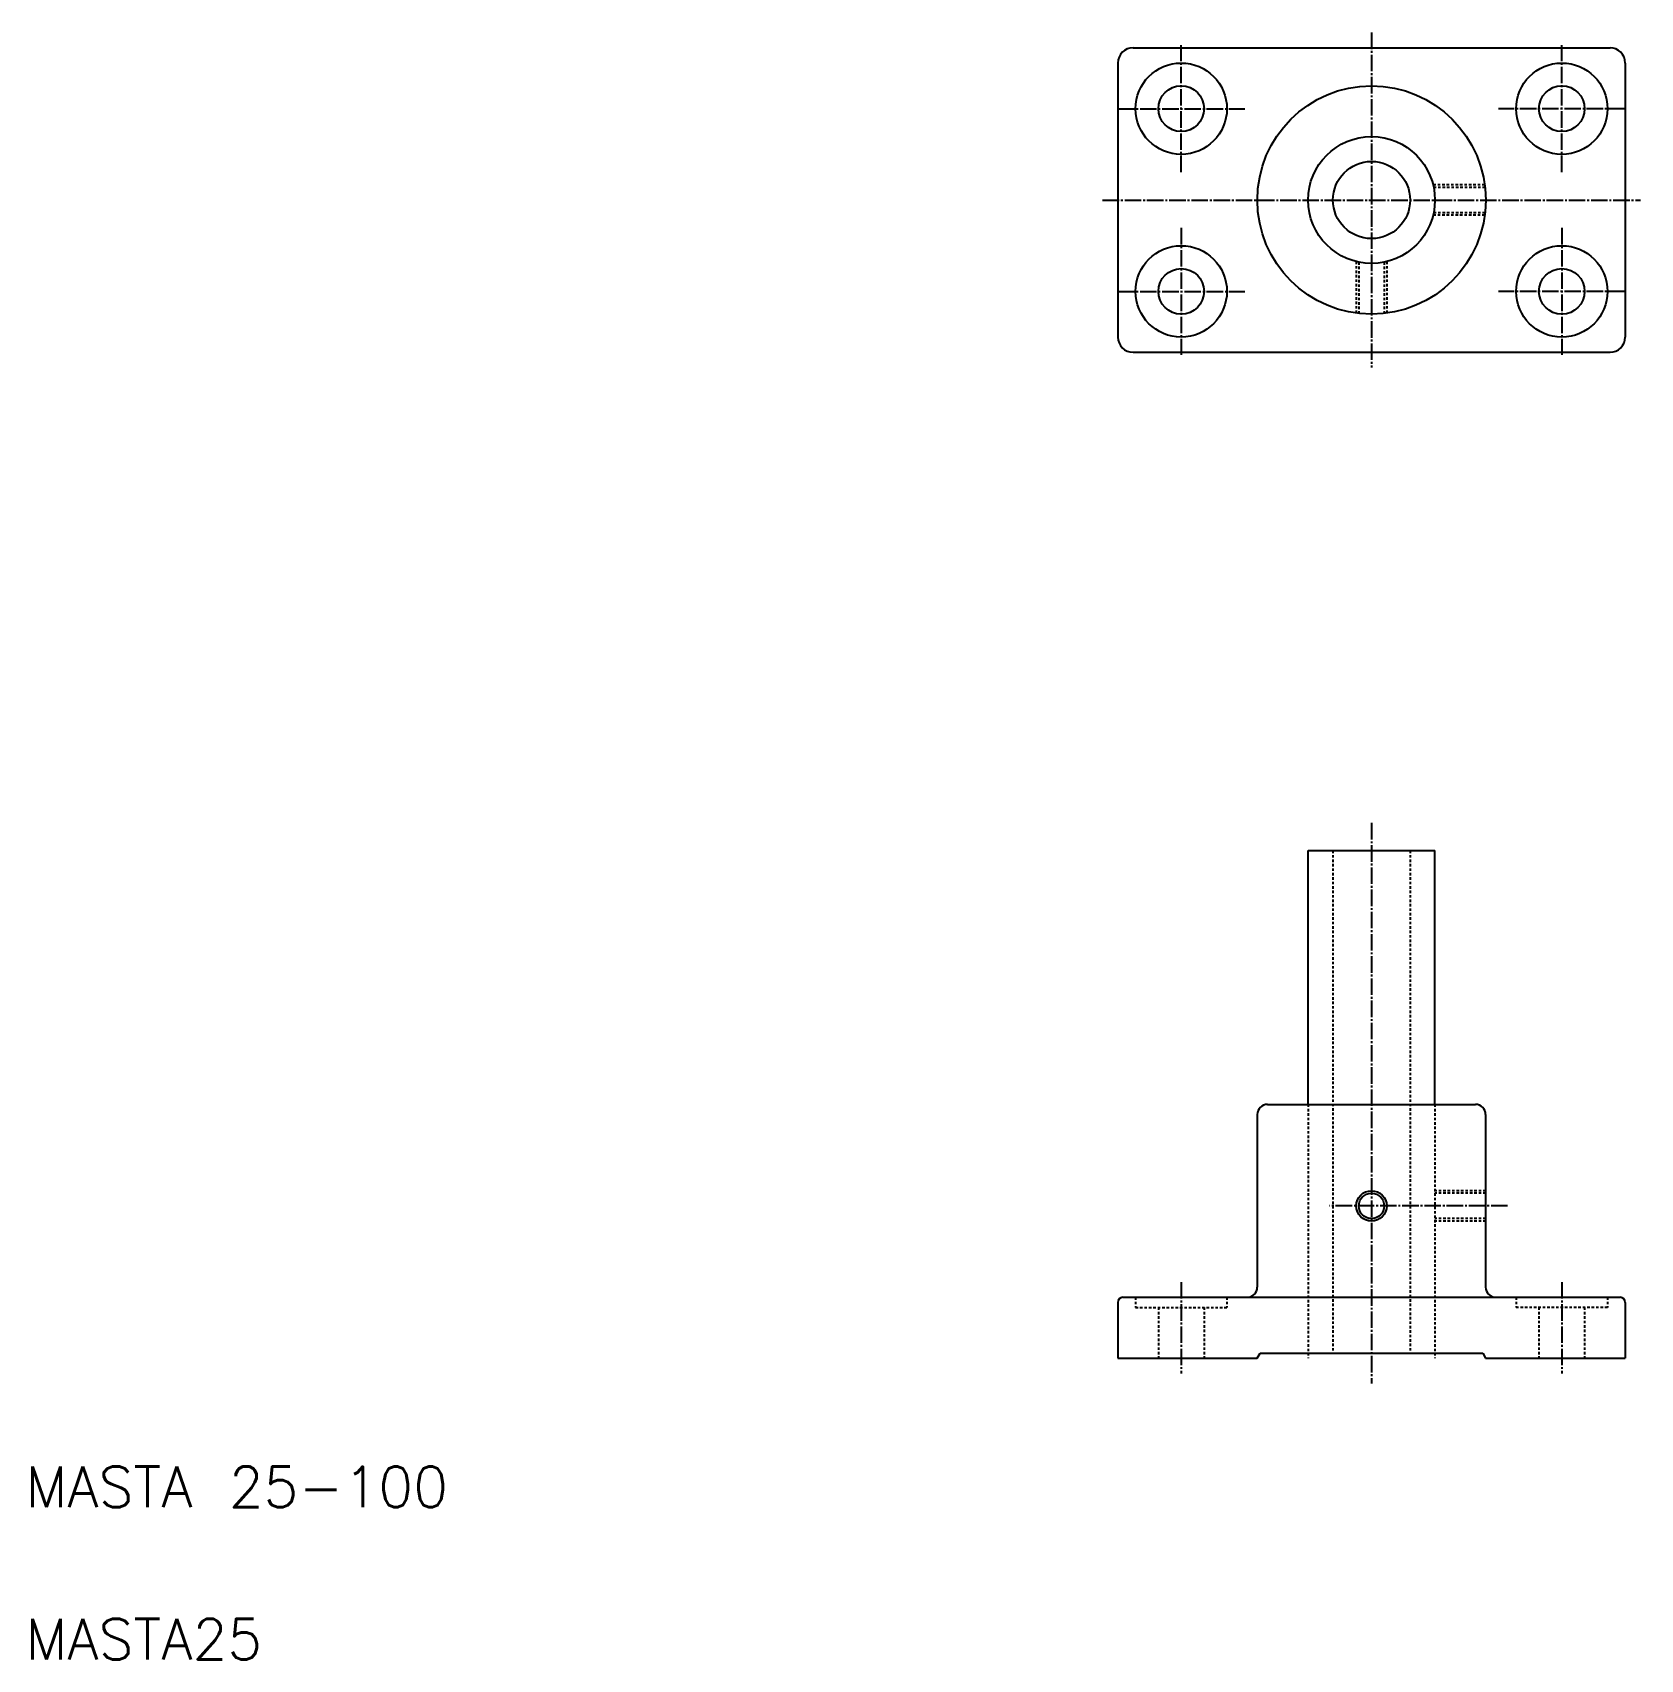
# Model space of a CAD drawing. Extents: x 21 to 338, y 20 to 341.
import ezdxf

# ---------------------------------------------------------------- set-up
doc = ezdxf.new("R2010")
doc.units = 0
doc.header["$LTSCALE"] = 0.25
doc.linetypes.add('CENTER', pattern=[17.5, 13, -1.5, 1.5, -1.5])
doc.linetypes.add('DASHED', pattern=[3.5, 2, -1.5])
doc.layers.get('0').update_dxf_attribs({"linetype": 'CONTINUOUS'})
doc.layers.add('CENTER', color=1, linetype='CENTER')
doc.styles.get("Standard").update_dxf_attribs({"font": 'txt', "bigfont": 'BIGFONT'})

msp = doc.modelspace()

# ---------------------------------------------------------------- linework, layer by layer
for p, q in [((238.24, 337.55), (332.24, 337.55)), ((235.24, 334.55), (235.24, 280.55)), ((335.24, 334.55), (335.24, 280.55)), ((238.24, 277.55), (332.24, 277.55)), ((272.73, 179.36), (297.73, 179.36)), ((272.73, 129.36), (272.73, 179.36)), ((297.73, 129.36), (297.73, 179.36)), ((264.73, 129.36), (305.73, 129.36)), ((274.98, 129.36), (274.98, 129.36)), ((285.23, 129.36), (285.23, 129.36)), ((262.73, 127.36), (262.73, 93.36)), ((307.73, 127.36), (307.73, 93.36)), ((235.23, 90.36), (235.23, 79.36)), ((236.23, 91.36), (334.23, 91.36)), ((335.23, 90.36), (335.23, 79.36)), ((262.73, 79.36), (263.31, 80.36)), ((263.31, 80.36), (307.16, 80.36)), ((307.16, 80.36), (307.73, 79.36)), ((235.23, 79.36), (262.73, 79.36)), ((307.73, 79.36), (335.23, 79.36))]:
    msp.add_line(p, q)
at = {"color": 3, "linetype": 'DASHED'}
for p, q in [((307.54, 310.55), (297.37, 310.55)), ((307.6, 310.05), (297.48, 310.05)), ((307.54, 304.55), (297.37, 304.55)), ((307.6, 305.05), (297.48, 305.05)), ((282.24, 295.42), (282.24, 285.25)), ((282.74, 295.3), (282.74, 285.19)), ((287.74, 295.3), (287.74, 285.19)), ((288.24, 295.42), (288.24, 285.25)), ((277.63, 179.36), (277.63, 80.36)), ((292.83, 179.36), (292.83, 80.36)), ((272.73, 129.36), (272.73, 79.36)), ((297.73, 129.36), (297.73, 79.36)), ((307.73, 112.36), (297.73, 112.36)), ((307.73, 111.86), (297.73, 111.86)), ((307.73, 106.86), (297.73, 106.86)), ((307.73, 106.36), (297.73, 106.36)), ((238.73, 91.36), (238.73, 89.36)), ((256.73, 91.36), (256.73, 89.36)), ((313.73, 91.36), (313.73, 89.36)), ((331.73, 91.36), (331.73, 89.36)), ((238.73, 89.36), (256.73, 89.36)), ((243.23, 89.36), (243.23, 79.36)), ((252.23, 89.36), (252.23, 79.36)), ((331.73, 89.36), (313.73, 89.36)), ((318.23, 89.36), (318.23, 79.36)), ((327.23, 89.36), (327.23, 79.36))]:
    msp.add_line(p, q, dxfattribs=at)
for centre, radius in [((247.74, 325.55), 9), ((322.74, 325.55), 9), ((247.74, 325.55), 4.5), ((285.24, 307.55), 22.5), ((322.74, 325.55), 4.5), ((285.24, 307.55), 12.5), ((285.24, 307.55), 7.6), ((247.74, 289.55), 9), ((322.74, 289.55), 9), ((247.74, 289.55), 4.5), ((322.74, 289.55), 4.5), ((285.23, 109.36), 2.5)]:
    msp.add_circle(centre, radius)
at = {"color": 3}
msp.add_circle((285.23, 109.36), 3, dxfattribs=at)
for centre, radius, start, end in [((238.24, 334.55), 3, 90, 180), ((332.24, 334.55), 3, 0, 90), ((238.24, 280.55), 3, 180, 270), ((332.24, 280.55), 3, 270, 0), ((264.73, 127.36), 2, 90, 180), ((305.73, 127.36), 2, 0, 90), ((260.73, 93.36), 2, 270, 0), ((309.73, 93.36), 2, 180, 270), ((236.23, 90.36), 1, 90, 180), ((334.23, 90.36), 1, 0, 90)]:
    msp.add_arc(centre, radius, start, end)
at = {"layer": 'CENTER', "color": 1, "linetype": 'CENTER'}
for p, q in [((285.24, 340.55), (285.24, 274.55)), ((247.74, 313.05), (247.74, 338.05)), ((322.74, 313.05), (322.74, 338.05)), ((235.24, 325.55), (260.24, 325.55)), ((335.24, 325.55), (310.24, 325.55)), ((232.24, 307.55), (338.24, 307.55)), ((247.74, 302.05), (247.74, 277.05)), ((322.74, 302.05), (322.74, 277.05)), ((235.24, 289.55), (260.24, 289.55)), ((335.24, 289.55), (310.24, 289.55)), ((285.23, 184.81), (285.23, 74.36)), ((312.04, 109.36), (276.94, 109.36)), ((247.73, 94.36), (247.73, 76.36)), ((322.73, 94.36), (322.73, 76.36))]:
    msp.add_line(p, q, dxfattribs=at)

# ---------------------------------------------------------------- texts
for s, p in [('MASTA 25-100', (20, 50)), ('MASTA25', (20, 20))]:
    msp.add_text(s, height=8).set_placement(p)

doc.saveas('drawing.dxf')
